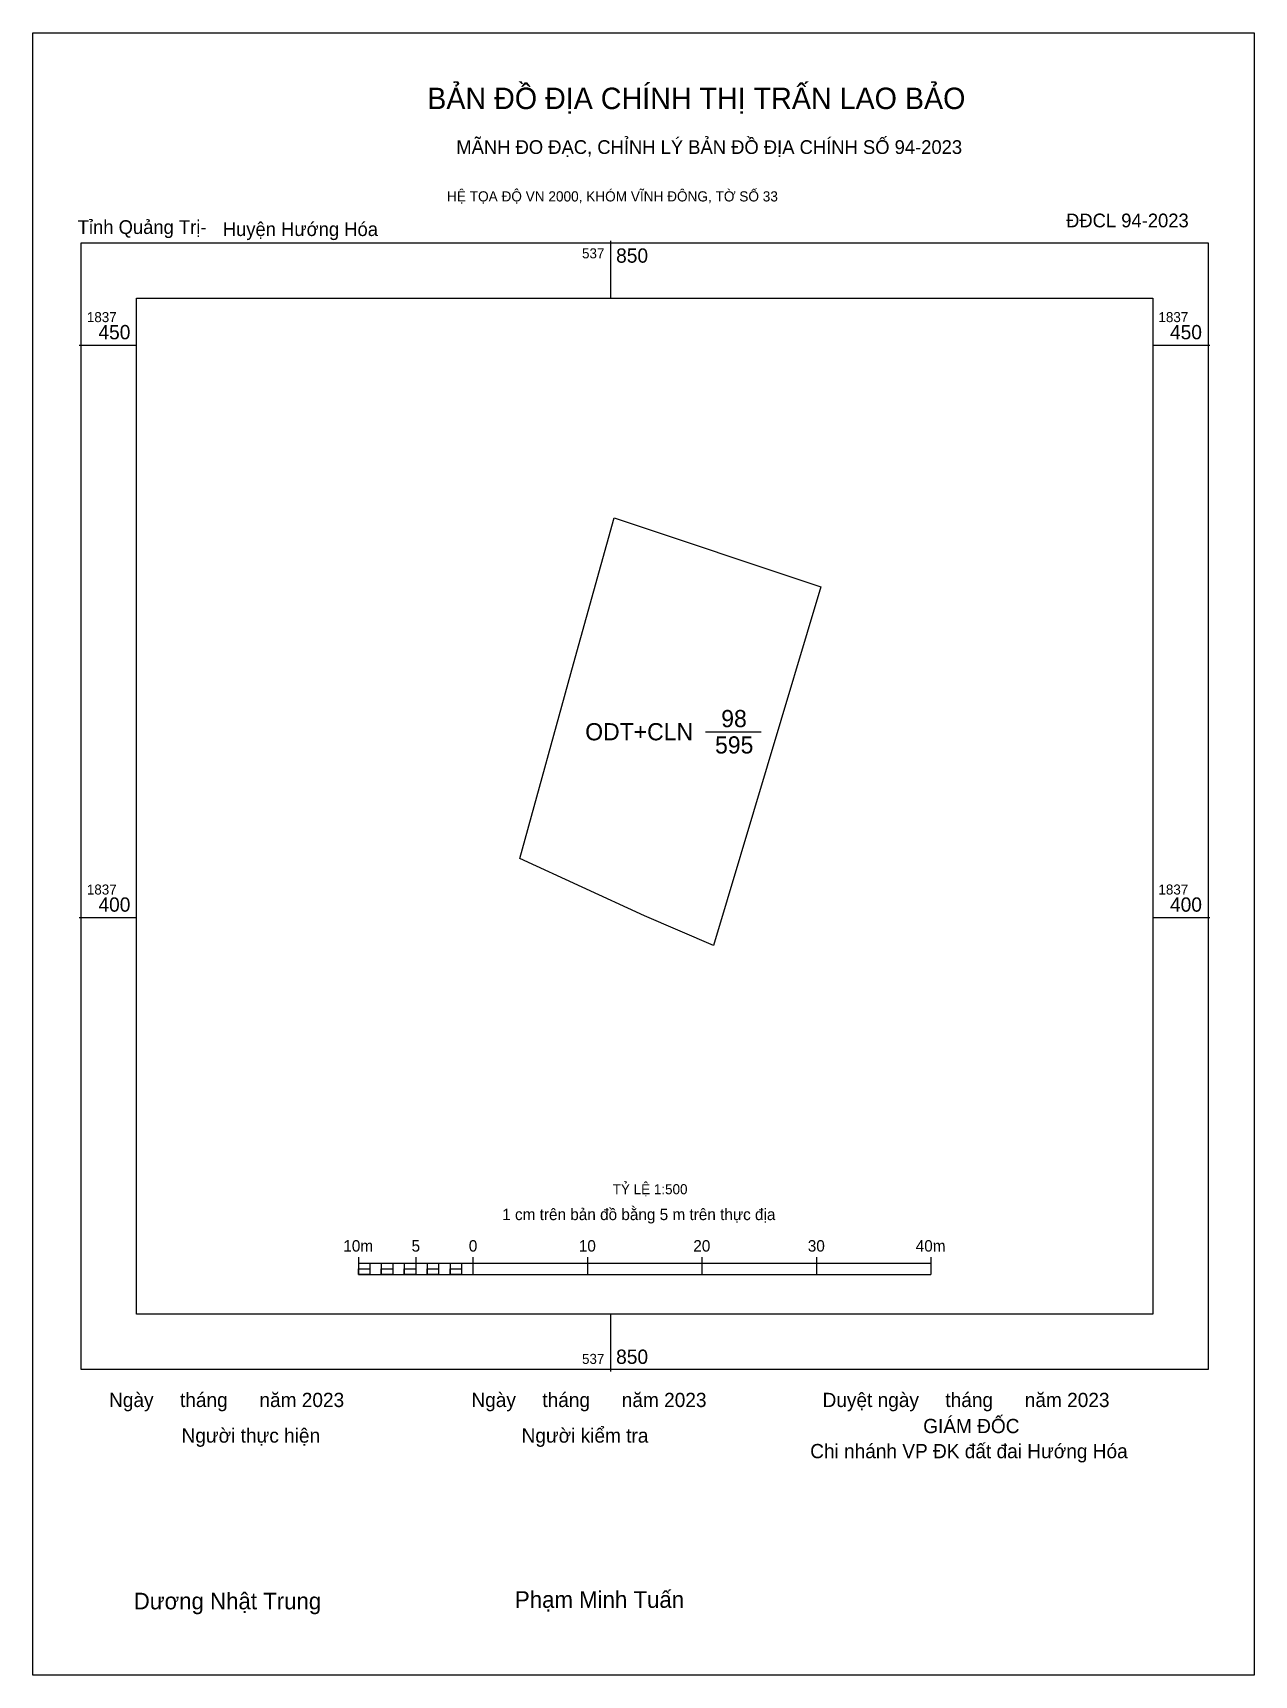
# Model space of a CAD drawing. Extents: x 537800 to 537906, y 1837334 to 1837477.
import ezdxf

# ---------------------------------------------------------------- set-up
doc = ezdxf.new("R2010")
doc.units = 0
for name, color, linetype in [('Level 10', 7, 'Continuous'), ('Level 13', 7, 'Continuous'), ('Level 15', 7, 'Continuous'), ('Level 27', 7, 'Continuous'), ('Level 54', 7, 'Continuous'), ('Level 6', 7, 'Continuous'), ('Level 62', 7, 'Continuous'), ('Level 63', 7, 'Continuous'), ('Level 9', 7, 'Continuous')]:
    doc.layers.add(name, color=color, linetype=linetype)

msp = doc.modelspace()

# ---------------------------------------------------------------- linework, layer by layer
at = {"layer": 'Level 10'}
msp.add_lwpolyline([(537868.37, 1837428.88), (537859.01, 1837397.56), (537852.99, 1837400.15), (537842.1, 1837405.16), (537846.77, 1837422.16), (537850.32, 1837434.89)], close=True, dxfattribs=at)
at = {"layer": 'Level 15'}
msp.add_lwpolyline([(537799.55, 1837477.27), (537906.23, 1837477.27), (537906.23, 1837333.81), (537799.55, 1837333.81)], close=True, dxfattribs=at)
at = {"layer": 'Level 27'}
for p, q in [((537868.37, 1837428.88), (537868.37, 1837428.88)), ((537846.77, 1837422.16), (537846.77, 1837422.16)), ((537842.1, 1837405.16), (537842.1, 1837405.15)), ((537859.01, 1837397.56), (537859.01, 1837397.56))]:
    msp.add_line(p, q, dxfattribs=at)
at = {"layer": 'Level 54'}
msp.add_line((537858.3, 1837416.22), (537863.16, 1837416.22), dxfattribs=at)
at = {"layer": 'Level 62'}
msp.add_lwpolyline([(537808.61, 1837454.1), (537897.37, 1837454.1), (537897.37, 1837365.34), (537808.61, 1837365.34)], close=True, dxfattribs=at)
at = {"layer": 'Level 63'}
for p, q in [((537850, 1837459.1), (537850, 1837454.1)), ((537803.61, 1837450), (537808.61, 1837450)), ((537897.37, 1837450), (537902.37, 1837450)), ((537803.61, 1837400), (537808.61, 1837400)), ((537897.37, 1837400), (537902.37, 1837400)), ((537827.99, 1837370.31), (537827.99, 1837368.81)), ((537827.99, 1837369.81), (537877.99, 1837369.81)), ((537828.99, 1837369.81), (537828.99, 1837368.81)), ((537829.99, 1837369.81), (537829.99, 1837368.81)), ((537830.99, 1837369.81), (537830.99, 1837368.81)), ((537831.99, 1837369.81), (537831.99, 1837368.81)), ((537832.99, 1837370.31), (537832.99, 1837368.81)), ((537832.99, 1837369.81), (537832.99, 1837368.81)), ((537833.99, 1837369.81), (537833.99, 1837368.81)), ((537834.99, 1837369.81), (537834.99, 1837368.81)), ((537835.99, 1837369.81), (537835.99, 1837368.81)), ((537836.99, 1837369.81), (537836.99, 1837368.81)), ((537837.99, 1837370.31), (537837.99, 1837368.81)), ((537837.99, 1837369.81), (537837.99, 1837368.81)), ((537847.99, 1837370.31), (537847.99, 1837368.81)), ((537857.99, 1837370.31), (537857.99, 1837368.81)), ((537867.99, 1837370.31), (537867.99, 1837368.81)), ((537877.99, 1837370.31), (537877.99, 1837368.81)), ((537827.99, 1837368.81), (537877.99, 1837368.81)), ((537850, 1837365.34), (537850, 1837360.34))]:
    msp.add_line(p, q, dxfattribs=at)
for points in [[(537803.77, 1837458.94), (537902.21, 1837458.94), (537902.21, 1837360.5), (537803.77, 1837360.5)], [(537827.99, 1837369.31), (537828.99, 1837369.31), (537828.99, 1837368.81), (537827.99, 1837368.81)], [(537827.99, 1837369.31), (537828.99, 1837369.31), (537828.99, 1837368.81), (537827.99, 1837368.81)], [(537829.99, 1837369.31), (537830.99, 1837369.31), (537830.99, 1837368.81), (537829.99, 1837368.81)], [(537831.99, 1837369.31), (537832.99, 1837369.31), (537832.99, 1837368.81), (537831.99, 1837368.81)], [(537833.99, 1837369.31), (537834.99, 1837369.31), (537834.99, 1837368.81), (537833.99, 1837368.81)], [(537835.99, 1837369.31), (537836.99, 1837369.31), (537836.99, 1837368.81), (537835.99, 1837368.81)]]:
    msp.add_lwpolyline(points, close=True, dxfattribs=at)

# ---------------------------------------------------------------- texts
at = {"layer": 'Level 13'}
for s, p in [('98', (537859.68, 1837416.62)), ('ODT+CLN', (537847.8, 1837415.47)), ('595', (537859.14, 1837414.32))]:
    msp.add_text(s, height=1.5, dxfattribs=at).set_placement(p)
at = {"layer": 'Level 6'}
msp.add_text('TỶ LỆ 1:500', height=0.879, dxfattribs=at).set_placement((537850.2, 1837375.82))
at = {"layer": 'Level 63'}
for s, height, p in [('BẢN ĐỒ ĐỊA CHÍNH THỊ TRẤN LAO BẢO', 1.8718, (537834, 1837470.61)), ('MÃNH ĐO ĐẠC, CHỈNH LÝ BẢN ĐỒ ĐỊA CHÍNH SỐ 94-2023', 1.2011, (537836.54, 1837466.69)), ('HỆ TỌA ĐỘ VN 2000, KHÓM VĨNH ĐÔNG, TỜ SỐ 33', 0.8891, (537835.73, 1837462.54)), ('537', 0.875, (537847.52, 1837457.57)), ('850', 1.25, (537850.5, 1837457.19)), ('1837', 0.875, (537804.27, 1837452)), ('1837', 0.875, (537897.87, 1837452)), ('450', 1.25, (537805.28, 1837450.5)), ('450', 1.25, (537898.88, 1837450.5)), ('1837', 0.875, (537804.27, 1837402)), ('1837', 0.875, (537897.87, 1837402)), ('400', 1.25, (537805.28, 1837400.5)), ('400', 1.25, (537898.88, 1837400.5)), ('1 cm trên bản đồ bằng 5 m trên thực địa', 1, (537840.55, 1837373.56)), ('10m', 1, (537826.67, 1837370.81)), ('5', 1, (537832.63, 1837370.81)), ('0', 1, (537837.63, 1837370.81)), ('10', 1, (537847.24, 1837370.81)), ('20', 1, (537857.24, 1837370.81)), ('30', 1, (537867.24, 1837370.81)), ('40m', 1, (537876.67, 1837370.81)), ('537', 0.875, (537847.52, 1837361)), ('850', 1.25, (537850.5, 1837361)), ('Ngày     tháng      năm 2023', 1.2442, (537806.21, 1837357.23)), ('Ngày     tháng      năm 2023', 1.2442, (537837.86, 1837357.23)), ('Duyệt ngày     tháng      năm 2023', 1.2442, (537868.53, 1837357.23)), ('GIÁM ĐỐC', 1.244, (537877.32, 1837354.95)), ('Người thực hiện', 1.2442, (537812.54, 1837354.12)), ('Người kiểm tra', 1.2442, (537842.24, 1837354.12)), ('Chi nhánh VP ĐK đất đai Hướng Hóa', 1.2442, (537867.45, 1837352.76)), ('Dương Nhật Trung', 1.4512, (537808.36, 1837339.56)), ('Phạm Minh Tuấn', 1.4512, (537841.66, 1837339.69))]:
    msp.add_text(s, height=height, dxfattribs=at).set_placement(p)
at = {"layer": 'Level 9'}
for s, p in [('Tỉnh Quảng Trị-', (537803.47, 1837459.7)), ('Huyện Hướng Hóa', (537816.14, 1837459.52)), ('ĐĐCL 94-2023', (537889.8, 1837460.28))]:
    msp.add_text(s, height=1.2011, dxfattribs=at).set_placement(p)

doc.saveas('drawing.dxf')
